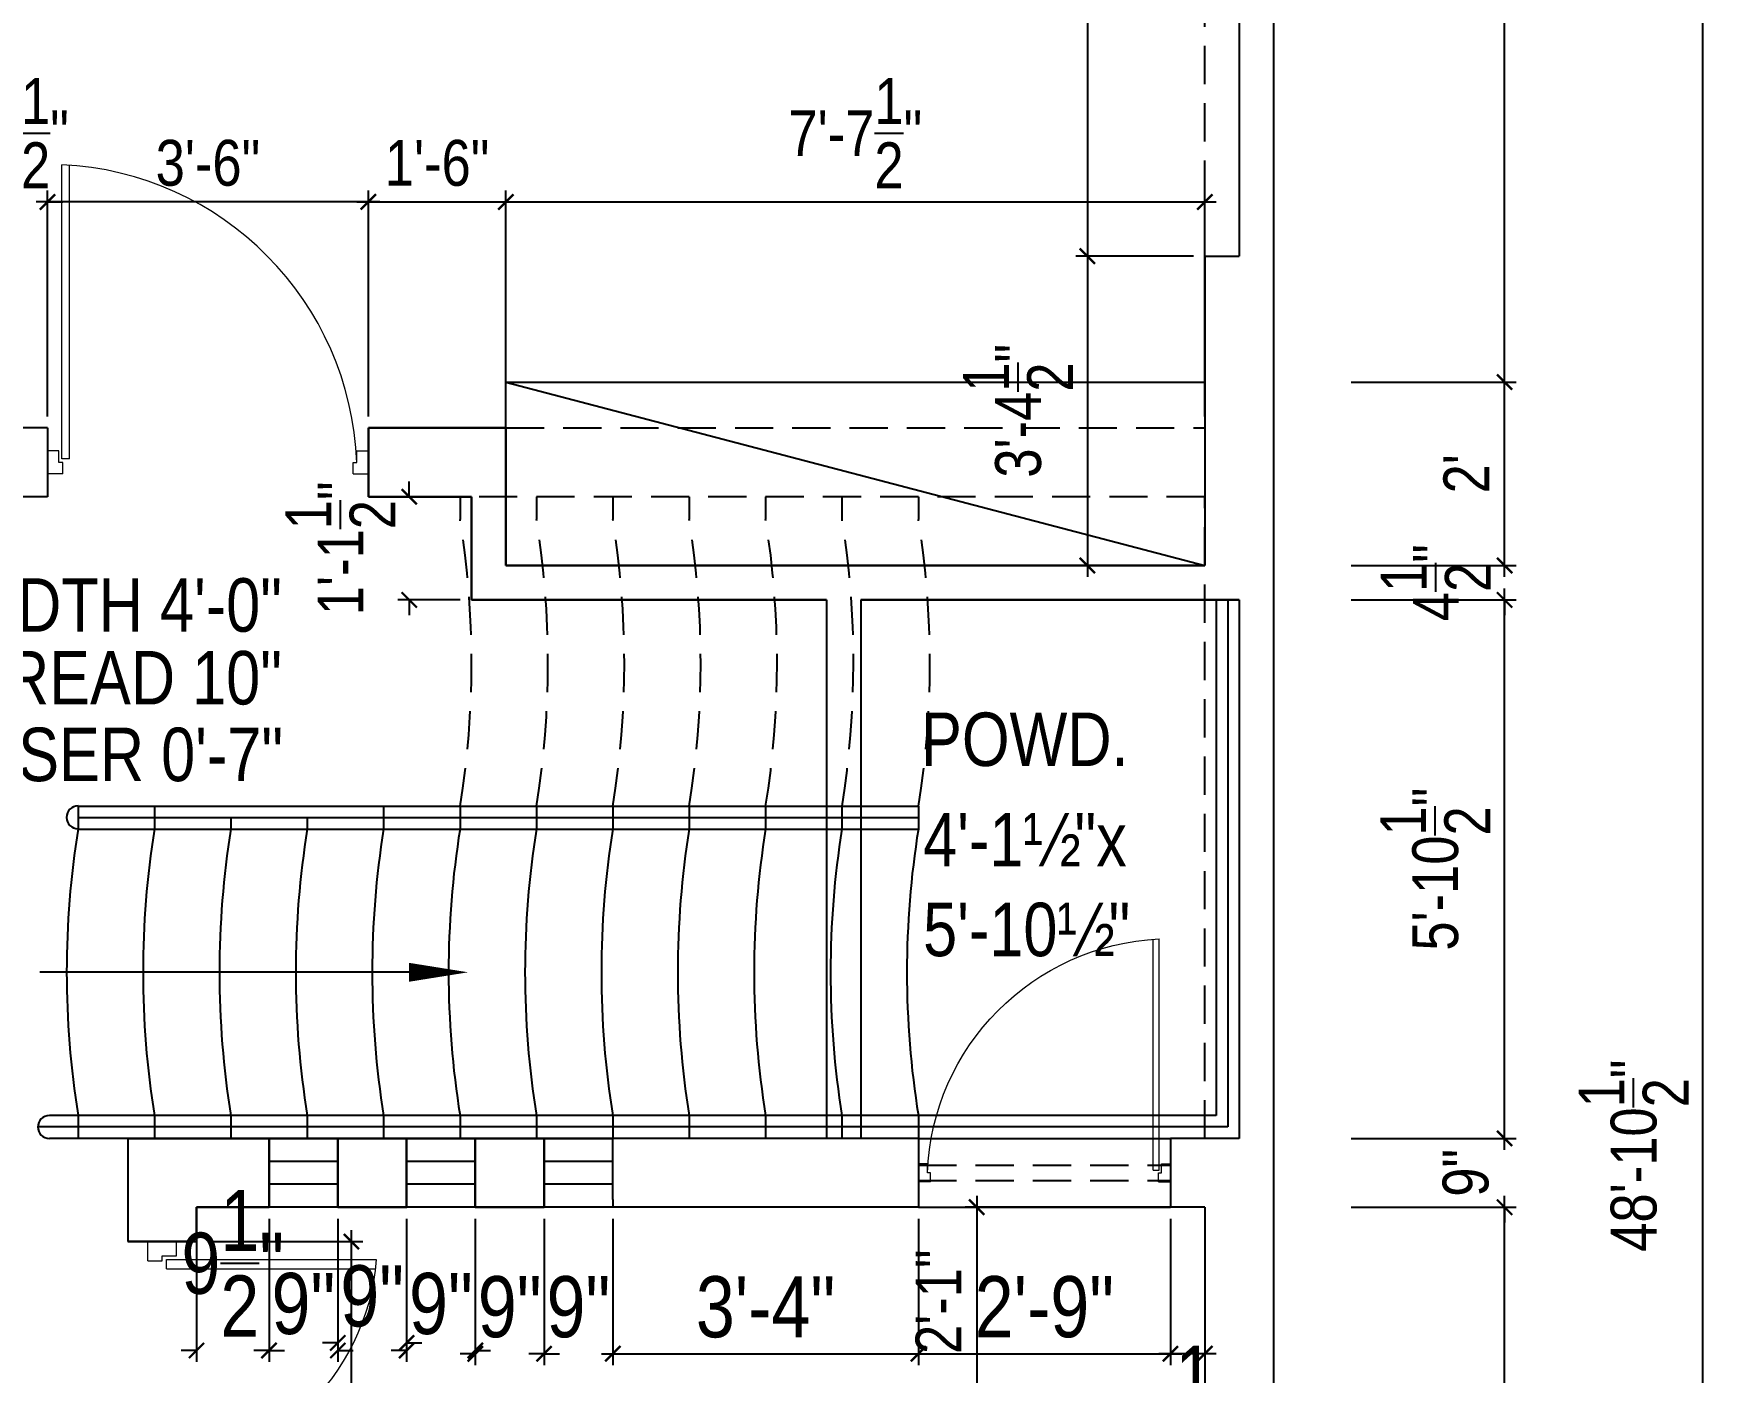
# Model space of a CAD drawing. Header units: inches. Extents: x -28532 to -7629, y -71430 to -21561.
# Drawn here: x -8443.4 to -8223.3, y -45164.9 to -44989.6 of the extents above; entities that cross this region are included whole.
import ezdxf

# ---------------------------------------------------------------- set-up
doc = ezdxf.new("R2010")
doc.units = ezdxf.units.IN
doc.header["$LTSCALE"] = 10
doc.header["$MEASUREMENT"] = 0
doc.header["$PDMODE"] = 34
doc.linetypes.add('DASHED', pattern=[0.75, 0.5, -0.25])
doc.layers.get('0').update_dxf_attribs({"linetype": 'CONTINUOUS'})
doc.layers.get('DEFPOINTS').update_dxf_attribs({"linetype": 'CONTINUOUS'})
for name, color, linetype in [('DIM', 1, 'CONTINUOUS'), ('GF-TEXT', 3, 'DASHED'), ('TEXT', 6, 'CONTINUOUS'), ('WALL', 255, 'CONTINUOUS'), ('WIN', 1, 'CONTINUOUS')]:
    doc.layers.add(name, color=color, linetype=linetype)
for name, color, linetype, lineweight in [('DOOR', 3, 'CONTINUOUS', 13), ('STAIR', 94, 'CONTINUOUS', 13), ('wall2', 7, 'CONTINUOUS', 30)]:
    doc.layers.add(name, color=color, linetype=linetype, lineweight=lineweight)
doc.styles.add('dim1', font='swissci.ttf')
doc.dimstyles.new('dim2', dxfattribs={"dimscale": 0, "dimtxt": 8, "dimasz": 2, "dimexe": 1.5, "dimexo": 1.5, "dimgap": 2, "dimtad": 1, "dimdec": 1, "dimzin": 0, "dimdsep": 46, "dimlunit": 4, "dimtxsty": 'dim1', "dimblk": 'ARCHTICK', "dimcen": 0.09, "dimdle": 1.5, "dimclrd": 5, "dimclre": 5, "dimclrt": 1, "dimadec": 0, "dimazin": 0, "dimtfac": 1, "dimtdec": 1, "dimtix": 1, "dimtofl": 0, "dimtmove": 2, "dimatfit": 3, "dimfxl": 1, "dimtolj": 1, "dimtzin": 0, "dimlwd": -1, "dimlwe": -1, "dimarcsym": 0})

# ---------------------------------------------------------------- blocks, each defined once
blk = doc.blocks.new('D1L')
for p, q in [((1.86, 0.46), (1.86, 38.96)), ((2.86, 0.46), (2.86, 38.9)), ((0, -1.5), (0, 1.5)), ((1.5, 1.5), (0, 1.5)), ((1.5, 0), (1.5, 1.5)), ((2, 0), (1.5, 0)), ((2.86, 0.46), (1.86, 0.46)), ((2, -1.5), (2, 0)), ((40, -1.5), (40, 0)), ((40, 0), (40.5, 0)), ((40.5, 1.5), (42, 1.5)), ((40.5, 0), (40.5, 1.5)), ((42, -1.5), (42, 1.5)), ((2, -1.5), (0, -1.5)), ((40, -1.5), (42, -1.5))]:
    blk.add_line(p, q)
blk.add_arc((0, -1.5), 40.5, 2.1226, 87.3678)
blk = doc.blocks.new('DD4')
for p, q in [((-46.14, 0.46), (-46.14, 22.43)), ((-45.14, 0.46), (-45.14, 22.33)), ((-2.86, 0.46), (-2.86, 22.33)), ((-1.86, 0.46), (-1.86, 22.43)), ((-48, -1.5), (-48, 1.5)), ((-46.5, 1.5), (-48, 1.5)), ((-46.5, 0), (-46.5, 1.5)), ((-46, 0), (-46.5, 0)), ((-45.14, 0.46), (-46.14, 0.46)), ((-46, -1.5), (-46, 0)), ((-2.86, 0.46), (-1.86, 0.46)), ((-2, -1.5), (-2, 0)), ((-2, 0), (-1.5, 0)), ((-1.5, 1.5), (0, 1.5)), ((-1.5, 0), (-1.5, 1.5)), ((0, -1.5), (0, 1.5)), ((-46, -1.5), (-48, -1.5)), ((-2, -1.5), (0, -1.5))]:
    blk.add_line(p, q)
for centre, start, end in [((-48, -1.5), 0, 85.5553), ((0, -1.5), 94.4447, 180)]:
    blk.add_arc(centre, 24, start, end)
blk = doc.blocks.new('_ArchTick')
at = {"layer": 'DIM', "color": 0, "const_width": 0.15}
blk.add_lwpolyline([(-0.5, -0.5), (0.5, 0.5)], dxfattribs=at)
blk = doc.blocks.new('*D137')
at = {"layer": 'DEFPOINTS', "color": 0, "transparency": 16777216}
for p in [(-8272.38, -45143.25), (-8250.79, -45143.25), (-8272.38, -45276.75)]:
    blk.add_point(p, dxfattribs=at)
at = {"layer": 'DIM', "color": 5, "transparency": 16777216}
for p, q in [((-8250.79, -45278.25), (-8250.79, -45141.75)), ((-8270.88, -45143.25), (-8249.29, -45143.25)), ((-8270.88, -45276.75), (-8249.29, -45276.75))]:
    blk.add_line(p, q, dxfattribs=at)
at = {"layer": 'DIM', "color": 5, "transparency": 16777216, "xscale": 2, "yscale": 2, "zscale": 2}
for p, rotation in [((-8250.79, -45143.25), 90), ((-8250.79, -45276.75), 270)]:
    blk.add_blockref('_ArchTick', p, dxfattribs=dict(at, rotation=rotation))
at = {"layer": 'DIM', "color": 1, "transparency": 16777216, "insert": (-8259.79, -45210), "char_height": 6, "attachment_point": 5, "rotation": 90, "style": 'dim1'}
blk.add_mtext('\\A1;11\'-1{\\H1.000000x;\\S1/2;}"', dxfattribs=at)
blk = doc.blocks.new('*D138')
at = {"layer": 'DEFPOINTS', "color": 0, "transparency": 16777216}
for p in [(-8272.38, -45134.25), (-8250.79, -45134.25), (-8272.38, -45143.25)]:
    blk.add_point(p, dxfattribs=at)
at = {"layer": 'DIM', "color": 5, "transparency": 16777216}
for p, q in [((-8270.88, -45134.25), (-8249.29, -45134.25)), ((-8250.79, -45134.25), (-8250.79, -45132.25)), ((-8270.88, -45143.25), (-8249.29, -45143.25)), ((-8250.79, -45143.25), (-8250.79, -45145.25))]:
    blk.add_line(p, q, dxfattribs=at)
at = {"layer": 'DIM', "color": 5, "transparency": 16777216, "xscale": 2, "yscale": 2, "zscale": 2}
for p, rotation in [((-8250.79, -45134.25), 270), ((-8250.79, -45143.25), 90)]:
    blk.add_blockref('_ArchTick', p, dxfattribs=dict(at, rotation=rotation))
at = {"layer": 'DIM', "color": 1, "transparency": 16777216, "insert": (-8255.86, -45138.75), "char_height": 6, "attachment_point": 5, "rotation": 90, "style": 'dim1'}
blk.add_mtext('\\A1;9"', dxfattribs=at)
blk = doc.blocks.new('*D139')
at = {"layer": 'DEFPOINTS', "color": 0, "transparency": 16777216}
for p in [(-8272.38, -45063.75), (-8250.79, -45063.75), (-8272.38, -45134.25)]:
    blk.add_point(p, dxfattribs=at)
at = {"layer": 'DIM', "color": 5, "transparency": 16777216}
for p, q in [((-8270.88, -45063.75), (-8249.29, -45063.75)), ((-8250.79, -45135.75), (-8250.79, -45062.25)), ((-8270.88, -45134.25), (-8249.29, -45134.25))]:
    blk.add_line(p, q, dxfattribs=at)
at = {"layer": 'DIM', "color": 5, "transparency": 16777216, "xscale": 2, "yscale": 2, "zscale": 2}
for p, rotation in [((-8250.79, -45063.75), 90), ((-8250.79, -45134.25), 270)]:
    blk.add_blockref('_ArchTick', p, dxfattribs=dict(at, rotation=rotation))
at = {"layer": 'DIM', "color": 1, "transparency": 16777216, "insert": (-8259.87, -45099), "char_height": 6, "attachment_point": 5, "rotation": 90, "style": 'dim1'}
blk.add_mtext('\\A1;5\'-10{\\H1.000000x;\\S1/2;}"', dxfattribs=at)
blk = doc.blocks.new('*D140')
at = {"layer": 'DEFPOINTS', "color": 0, "transparency": 16777216}
for p in [(-8272.38, -45059.25), (-8250.79, -45059.25), (-8272.38, -45063.75)]:
    blk.add_point(p, dxfattribs=at)
at = {"layer": 'DIM', "color": 5, "transparency": 16777216}
for p, q in [((-8250.79, -45059.25), (-8250.79, -45057.25)), ((-8270.88, -45059.25), (-8249.29, -45059.25)), ((-8270.88, -45063.75), (-8249.29, -45063.75)), ((-8250.79, -45063.75), (-8250.79, -45065.75))]:
    blk.add_line(p, q, dxfattribs=at)
at = {"layer": 'DIM', "color": 5, "transparency": 16777216, "xscale": 2, "yscale": 2, "zscale": 2}
for p, rotation in [((-8250.79, -45059.25), 270), ((-8250.79, -45063.75), 90)]:
    blk.add_blockref('_ArchTick', p, dxfattribs=dict(at, rotation=rotation))
at = {"layer": 'DIM', "color": 1, "transparency": 16777216, "insert": (-8259.79, -45061.5), "char_height": 6, "attachment_point": 5, "rotation": 90, "style": 'dim1'}
blk.add_mtext('\\A1;4{\\H1.000000x;\\S1/2;}"', dxfattribs=at)
blk = doc.blocks.new('*D141')
at = {"layer": 'DEFPOINTS', "color": 0, "transparency": 16777216}
for p in [(-8272.38, -45035.25), (-8250.79, -45035.25), (-8272.38, -45059.25)]:
    blk.add_point(p, dxfattribs=at)
at = {"layer": 'DIM', "color": 5, "transparency": 16777216}
for p, q in [((-8270.88, -45035.25), (-8249.29, -45035.25)), ((-8250.79, -45060.75), (-8250.79, -45033.75)), ((-8270.88, -45059.25), (-8249.29, -45059.25))]:
    blk.add_line(p, q, dxfattribs=at)
at = {"layer": 'DIM', "color": 5, "transparency": 16777216, "xscale": 2, "yscale": 2, "zscale": 2}
for p, rotation in [((-8250.79, -45035.25), 90), ((-8250.79, -45059.25), 270)]:
    blk.add_blockref('_ArchTick', p, dxfattribs=dict(at, rotation=rotation))
at = {"layer": 'DIM', "color": 1, "transparency": 16777216, "insert": (-8255.79, -45047.25), "char_height": 6, "attachment_point": 5, "rotation": 90, "style": 'dim1'}
blk.add_mtext("\\A1;2'", dxfattribs=at)
blk = doc.blocks.new('*D142')
at = {"layer": 'DEFPOINTS', "color": 0, "transparency": 16777216}
for p in [(-8272.38, -44852.25), (-8250.79, -44852.25), (-8272.38, -45035.25)]:
    blk.add_point(p, dxfattribs=at)
at = {"layer": 'DIM', "color": 5, "transparency": 16777216}
for p, q in [((-8270.88, -44852.25), (-8249.29, -44852.25)), ((-8250.79, -45036.75), (-8250.79, -44850.75)), ((-8270.88, -45035.25), (-8249.29, -45035.25))]:
    blk.add_line(p, q, dxfattribs=at)
at = {"layer": 'DIM', "color": 5, "transparency": 16777216, "xscale": 2, "yscale": 2, "zscale": 2}
for p, rotation in [((-8250.79, -44852.25), 90), ((-8250.79, -45035.25), 270)]:
    blk.add_blockref('_ArchTick', p, dxfattribs=dict(at, rotation=rotation))
at = {"layer": 'DIM', "color": 1, "transparency": 16777216, "insert": (-8255.87, -44943.75), "char_height": 6, "attachment_point": 5, "rotation": 90, "style": 'dim1'}
blk.add_mtext('\\A1;15\'-3"', dxfattribs=at)
blk = doc.blocks.new('*D144')
at = {"layer": 'DEFPOINTS', "color": 0, "transparency": 16777216}
for p in [(-8272.38, -44843.25), (-8224.82, -44843.25), (-8272.38, -45429.75)]:
    blk.add_point(p, dxfattribs=at)
at = {"layer": 'DIM', "color": 5, "transparency": 16777216}
for p, q in [((-8270.88, -44843.25), (-8223.32, -44843.25)), ((-8224.82, -45431.25), (-8224.82, -44841.75)), ((-8270.88, -45429.75), (-8223.32, -45429.75))]:
    blk.add_line(p, q, dxfattribs=at)
at = {"layer": 'DIM', "color": 5, "transparency": 16777216, "xscale": 2, "yscale": 2, "zscale": 2}
for p, rotation in [((-8224.82, -44843.25), 90), ((-8224.82, -45429.75), 270)]:
    blk.add_blockref('_ArchTick', p, dxfattribs=dict(at, rotation=rotation))
at = {"layer": 'DIM', "color": 1, "transparency": 16777216, "insert": (-8233.9, -45136.5), "char_height": 6, "attachment_point": 5, "rotation": 90, "style": 'dim1'}
blk.add_mtext('\\A1;48\'-10{\\H1.000000x;\\S1/2;}"', dxfattribs=at)
blk = doc.blocks.new('*D445')
at = {"layer": 'DEFPOINTS', "color": 0, "transparency": 16777216}
for p in [(-8290.03, -44874.75), (-8305.41, -45018.75), (-8290.03, -45018.75)]:
    blk.add_point(p, dxfattribs=at)
at = {"layer": 'DIM', "color": 5, "transparency": 16777216}
for p, q in [((-8305.41, -44873.25), (-8305.41, -45020.25)), ((-8291.53, -44874.75), (-8306.91, -44874.75)), ((-8291.53, -45018.75), (-8306.91, -45018.75))]:
    blk.add_line(p, q, dxfattribs=at)
at = {"layer": 'DIM', "color": 5, "transparency": 16777216, "xscale": 2, "yscale": 2, "zscale": 2}
for p, rotation in [((-8305.41, -44874.75), 90), ((-8305.41, -45018.75), 270)]:
    blk.add_blockref('_ArchTick', p, dxfattribs=dict(at, rotation=rotation))
at = {"layer": 'DIM', "color": 1, "transparency": 16777216, "insert": (-8310.42, -44946.75), "char_height": 6, "attachment_point": 5, "rotation": 90, "style": 'dim1'}
blk.add_mtext("\\A1;12'", dxfattribs=at)
blk = doc.blocks.new('*D446')
at = {"layer": 'DEFPOINTS', "color": 0, "transparency": 16777216}
for p in [(-8290.03, -45018.75), (-8305.41, -45059.25), (-8290.03, -45059.25)]:
    blk.add_point(p, dxfattribs=at)
at = {"layer": 'DIM', "color": 5, "transparency": 16777216}
for p, q in [((-8305.41, -45017.25), (-8305.41, -45060.75)), ((-8291.53, -45018.75), (-8306.91, -45018.75)), ((-8291.53, -45059.25), (-8306.91, -45059.25))]:
    blk.add_line(p, q, dxfattribs=at)
at = {"layer": 'DIM', "color": 5, "transparency": 16777216, "xscale": 2, "yscale": 2, "zscale": 2}
for p, rotation in [((-8305.41, -45018.75), 90), ((-8305.41, -45059.25), 270)]:
    blk.add_blockref('_ArchTick', p, dxfattribs=dict(at, rotation=rotation))
at = {"layer": 'DIM', "color": 1, "transparency": 16777216, "insert": (-8314.48, -45039), "char_height": 6, "attachment_point": 5, "rotation": 90, "style": 'dim1'}
blk.add_mtext('\\A1;3\'-4{\\H1.000000x;\\S1/2;}"', dxfattribs=at)
blk = doc.blocks.new('*D447')
at = {"layer": 'DEFPOINTS', "color": 0, "transparency": 16777216}
for p in [(-8290.03, -45011.66), (-8381.53, -45041.25), (-8290.03, -45041.25)]:
    blk.add_point(p, dxfattribs=at)
at = {"layer": 'DIM', "color": 5, "transparency": 16777216}
for p, q in [((-8381.53, -45039.75), (-8381.53, -45010.16)), ((-8290.03, -45039.75), (-8290.03, -45010.16)), ((-8383.03, -45011.66), (-8288.53, -45011.66))]:
    blk.add_line(p, q, dxfattribs=at)
at = {"layer": 'DIM', "color": 5, "transparency": 16777216, "xscale": 2, "yscale": 2, "zscale": 2, "rotation": 180}
blk.add_blockref('_ArchTick', (-8381.53, -45011.66), dxfattribs=at)
at = {"layer": 'DIM', "color": 5, "transparency": 16777216, "xscale": 2, "yscale": 2, "zscale": 2}
blk.add_blockref('_ArchTick', (-8290.03, -45011.66), dxfattribs=at)
at = {"layer": 'DIM', "color": 1, "transparency": 16777216, "insert": (-8335.78, -45002.66), "char_height": 6, "attachment_point": 5, "style": 'dim1'}
blk.add_mtext('\\A1;7\'-7{\\H1.000000x;\\S1/2;}"', dxfattribs=at)
blk = doc.blocks.new('*D448')
at = {"layer": 'DEFPOINTS', "color": 0, "transparency": 16777216}
for p in [(-8381.53, -45011.66), (-8399.53, -45041.25), (-8381.53, -45041.25)]:
    blk.add_point(p, dxfattribs=at)
at = {"layer": 'DIM', "color": 5, "transparency": 16777216}
for p, q in [((-8399.53, -45039.75), (-8399.53, -45010.16)), ((-8381.53, -45039.75), (-8381.53, -45010.16)), ((-8401.03, -45011.66), (-8380.03, -45011.66))]:
    blk.add_line(p, q, dxfattribs=at)
at = {"layer": 'DIM', "color": 5, "transparency": 16777216, "xscale": 2, "yscale": 2, "zscale": 2, "rotation": 180}
blk.add_blockref('_ArchTick', (-8399.53, -45011.66), dxfattribs=at)
at = {"layer": 'DIM', "color": 5, "transparency": 16777216, "xscale": 2, "yscale": 2, "zscale": 2}
blk.add_blockref('_ArchTick', (-8381.53, -45011.66), dxfattribs=at)
at = {"layer": 'DIM', "color": 1, "transparency": 16777216, "insert": (-8390.53, -45006.59), "char_height": 6, "attachment_point": 5, "style": 'dim1'}
blk.add_mtext('\\A1;1\'-6"', dxfattribs=at)
blk = doc.blocks.new('*D449')
at = {"layer": 'DEFPOINTS', "color": 0, "transparency": 16777216}
for p in [(-8441.53, -45011.66), (-8441.53, -45041.25), (-8399.53, -45041.25)]:
    blk.add_point(p, dxfattribs=at)
at = {"layer": 'DIM', "color": 5, "transparency": 16777216}
for p, q in [((-8441.53, -45039.75), (-8441.53, -45010.16)), ((-8399.53, -45039.75), (-8399.53, -45010.16)), ((-8398.03, -45011.66), (-8443.03, -45011.66))]:
    blk.add_line(p, q, dxfattribs=at)
at = {"layer": 'DIM', "color": 5, "transparency": 16777216, "xscale": 2, "yscale": 2, "zscale": 2, "rotation": 180}
blk.add_blockref('_ArchTick', (-8441.53, -45011.66), dxfattribs=at)
at = {"layer": 'DIM', "color": 5, "transparency": 16777216, "xscale": 2, "yscale": 2, "zscale": 2}
blk.add_blockref('_ArchTick', (-8399.53, -45011.66), dxfattribs=at)
at = {"layer": 'DIM', "color": 1, "transparency": 16777216, "insert": (-8420.53, -45006.58), "char_height": 6, "attachment_point": 5, "style": 'dim1'}
blk.add_mtext('\\A1;3\'-6"', dxfattribs=at)
blk = doc.blocks.new('*D450')
at = {"layer": 'DEFPOINTS', "color": 0, "transparency": 16777216}
for p in [(-8446.03, -45011.66), (-8446.03, -45041.25), (-8441.53, -45041.25)]:
    blk.add_point(p, dxfattribs=at)
at = {"layer": 'DIM', "color": 5, "transparency": 16777216}
for p, q in [((-8446.03, -45039.75), (-8446.03, -45010.16)), ((-8441.53, -45039.75), (-8441.53, -45010.16)), ((-8446.03, -45011.66), (-8448.03, -45011.66)), ((-8441.53, -45011.66), (-8439.53, -45011.66))]:
    blk.add_line(p, q, dxfattribs=at)
at = {"layer": 'DIM', "color": 5, "transparency": 16777216, "xscale": 2, "yscale": 2, "zscale": 2}
blk.add_blockref('_ArchTick', (-8446.03, -45011.66), dxfattribs=at)
at = {"layer": 'DIM', "color": 5, "transparency": 16777216, "xscale": 2, "yscale": 2, "zscale": 2, "rotation": 180}
blk.add_blockref('_ArchTick', (-8441.53, -45011.66), dxfattribs=at)
at = {"layer": 'DIM', "color": 1, "transparency": 16777216, "insert": (-8443.78, -45002.66), "char_height": 6, "attachment_point": 5, "style": 'dim1'}
blk.add_mtext('\\A1;4{\\H1.000000x;\\S1/2;}"', dxfattribs=at)
blk = doc.blocks.new('*D477')
at = {"layer": 'DEFPOINTS', "color": 0, "transparency": 16777216}
for p in [(-8422.03, -45147.75), (-8401.75, -45147.75), (-8422.03, -45207.75)]:
    blk.add_point(p, dxfattribs=at)
at = {"layer": 'DIM', "color": 5, "transparency": 16777216}
for p, q in [((-8401.75, -45209.25), (-8401.75, -45146.25)), ((-8420.53, -45147.75), (-8400.25, -45147.75)), ((-8420.53, -45207.75), (-8400.25, -45207.75))]:
    blk.add_line(p, q, dxfattribs=at)
at = {"layer": 'DIM', "color": 5, "transparency": 16777216, "xscale": 2, "yscale": 2, "zscale": 2}
for p, rotation in [((-8401.75, -45147.75), 90), ((-8401.75, -45207.75), 270)]:
    blk.add_blockref('_ArchTick', p, dxfattribs=dict(at, rotation=rotation))
at = {"layer": 'DIM', "color": 1, "transparency": 16777216, "insert": (-8407.85, -45177.75), "char_height": 8, "attachment_point": 5, "rotation": 90, "style": 'dim1'}
blk.add_mtext("\\A1;5'", dxfattribs=at)
blk = doc.blocks.new('*D478')
at = {"layer": 'DEFPOINTS', "color": 0, "transparency": 16777216}
for p in [(-8294.53, -45143.25), (-8290.03, -45143.25), (-8294.53, -45162.43)]:
    blk.add_point(p, dxfattribs=at)
at = {"layer": 'DIM', "color": 5, "transparency": 16777216}
for p, q in [((-8294.53, -45144.75), (-8294.53, -45163.93)), ((-8290.03, -45144.75), (-8290.03, -45163.93)), ((-8288.53, -45162.43), (-8296.03, -45162.43))]:
    blk.add_line(p, q, dxfattribs=at)
at = {"layer": 'DIM', "color": 5, "transparency": 16777216, "xscale": 2, "yscale": 2, "zscale": 2, "rotation": 180}
blk.add_blockref('_ArchTick', (-8294.53, -45162.43), dxfattribs=at)
at = {"layer": 'DIM', "color": 5, "transparency": 16777216, "xscale": 2, "yscale": 2, "zscale": 2}
blk.add_blockref('_ArchTick', (-8290.03, -45162.43), dxfattribs=at)
at = {"layer": 'DIM', "color": 1, "transparency": 16777216, "insert": (-8292.28, -45170.98), "char_height": 8, "attachment_point": 5, "style": 'dim1'}
blk.add_mtext('\\A1;4{\\H1.000000x;\\S1/2;}"', dxfattribs=at)
blk = doc.blocks.new('*D479')
at = {"layer": 'DEFPOINTS', "color": 0, "transparency": 16777216}
for p in [(-8327.53, -45143.25), (-8294.53, -45143.25), (-8294.53, -45162.43)]:
    blk.add_point(p, dxfattribs=at)
at = {"layer": 'DIM', "color": 5, "transparency": 16777216}
for p, q in [((-8327.53, -45144.75), (-8327.53, -45163.93)), ((-8294.53, -45144.75), (-8294.53, -45163.93)), ((-8329.03, -45162.43), (-8293.03, -45162.43))]:
    blk.add_line(p, q, dxfattribs=at)
at = {"layer": 'DIM', "color": 5, "transparency": 16777216, "xscale": 2, "yscale": 2, "zscale": 2, "rotation": 180}
blk.add_blockref('_ArchTick', (-8327.53, -45162.43), dxfattribs=at)
at = {"layer": 'DIM', "color": 5, "transparency": 16777216, "xscale": 2, "yscale": 2, "zscale": 2}
blk.add_blockref('_ArchTick', (-8294.53, -45162.43), dxfattribs=at)
at = {"layer": 'DIM', "color": 1, "transparency": 16777216, "insert": (-8311.03, -45156.33), "char_height": 8, "attachment_point": 5, "style": 'dim1'}
blk.add_mtext('\\A1;2\'-9"', dxfattribs=at)
blk = doc.blocks.new('*D480')
at = {"layer": 'DEFPOINTS', "color": 0, "transparency": 16777216}
for p in [(-8367.53, -45143.25), (-8327.53, -45143.25), (-8327.53, -45162.43)]:
    blk.add_point(p, dxfattribs=at)
at = {"layer": 'DIM', "color": 5, "transparency": 16777216}
for p, q in [((-8367.53, -45144.75), (-8367.53, -45163.93)), ((-8327.53, -45144.75), (-8327.53, -45163.93)), ((-8369.03, -45162.43), (-8326.03, -45162.43))]:
    blk.add_line(p, q, dxfattribs=at)
at = {"layer": 'DIM', "color": 5, "transparency": 16777216, "xscale": 2, "yscale": 2, "zscale": 2, "rotation": 180}
blk.add_blockref('_ArchTick', (-8367.53, -45162.43), dxfattribs=at)
at = {"layer": 'DIM', "color": 5, "transparency": 16777216, "xscale": 2, "yscale": 2, "zscale": 2}
blk.add_blockref('_ArchTick', (-8327.53, -45162.43), dxfattribs=at)
at = {"layer": 'DIM', "color": 1, "transparency": 16777216, "insert": (-8347.53, -45156.34), "char_height": 8, "attachment_point": 5, "style": 'dim1'}
blk.add_mtext('\\A1;3\'-4"', dxfattribs=at)
blk = doc.blocks.new('*D481')
at = {"layer": 'DEFPOINTS', "color": 0, "transparency": 16777216}
for p in [(-8376.53, -45143.25), (-8367.53, -45143.25), (-8376.53, -45162.43)]:
    blk.add_point(p, dxfattribs=at)
at = {"layer": 'DIM', "color": 5, "transparency": 16777216}
for p, q in [((-8376.53, -45144.75), (-8376.53, -45163.93)), ((-8367.53, -45144.75), (-8367.53, -45163.93)), ((-8376.53, -45162.43), (-8378.53, -45162.43)), ((-8367.53, -45162.43), (-8365.53, -45162.43))]:
    blk.add_line(p, q, dxfattribs=at)
at = {"layer": 'DIM', "color": 5, "transparency": 16777216, "xscale": 2, "yscale": 2, "zscale": 2}
blk.add_blockref('_ArchTick', (-8376.53, -45162.43), dxfattribs=at)
at = {"layer": 'DIM', "color": 5, "transparency": 16777216, "xscale": 2, "yscale": 2, "zscale": 2, "rotation": 180}
blk.add_blockref('_ArchTick', (-8367.53, -45162.43), dxfattribs=at)
at = {"layer": 'DIM', "color": 1, "transparency": 16777216, "insert": (-8372.03, -45156.33), "char_height": 8, "attachment_point": 5, "style": 'dim1'}
blk.add_mtext('\\A1;9"', dxfattribs=at)
blk = doc.blocks.new('*D482')
at = {"layer": 'DEFPOINTS', "color": 0, "transparency": 16777216}
for p in [(-8385.53, -45143.25), (-8376.53, -45143.25), (-8376.53, -45162.43)]:
    blk.add_point(p, dxfattribs=at)
at = {"layer": 'DIM', "color": 5, "transparency": 16777216}
for p, q in [((-8385.53, -45144.75), (-8385.53, -45163.93)), ((-8376.53, -45144.75), (-8376.53, -45163.93)), ((-8385.53, -45162.43), (-8387.53, -45162.43)), ((-8376.53, -45162.43), (-8374.53, -45162.43))]:
    blk.add_line(p, q, dxfattribs=at)
at = {"layer": 'DIM', "color": 5, "transparency": 16777216, "xscale": 2, "yscale": 2, "zscale": 2}
blk.add_blockref('_ArchTick', (-8385.53, -45162.43), dxfattribs=at)
at = {"layer": 'DIM', "color": 5, "transparency": 16777216, "xscale": 2, "yscale": 2, "zscale": 2, "rotation": 180}
blk.add_blockref('_ArchTick', (-8376.53, -45162.43), dxfattribs=at)
at = {"layer": 'DIM', "color": 1, "transparency": 16777216, "insert": (-8381.03, -45156.33), "char_height": 8, "attachment_point": 5, "style": 'dim1'}
blk.add_mtext('\\A1;9"', dxfattribs=at)
blk = doc.blocks.new('*D483')
at = {"layer": 'DEFPOINTS', "color": 0, "transparency": 16777216}
for p in [(-8394.53, -45143.25), (-8385.53, -45143.25), (-8385.53, -45162.01)]:
    blk.add_point(p, dxfattribs=at)
at = {"layer": 'DIM', "color": 5, "transparency": 16777216}
for p, q in [((-8394.53, -45144.75), (-8394.53, -45163.51)), ((-8385.53, -45144.75), (-8385.53, -45163.51)), ((-8394.53, -45162.01), (-8396.53, -45162.01)), ((-8385.53, -45162.01), (-8383.53, -45162.01))]:
    blk.add_line(p, q, dxfattribs=at)
at = {"layer": 'DIM', "color": 5, "transparency": 16777216, "xscale": 2, "yscale": 2, "zscale": 2}
blk.add_blockref('_ArchTick', (-8394.53, -45162.01), dxfattribs=at)
at = {"layer": 'DIM', "color": 5, "transparency": 16777216, "xscale": 2, "yscale": 2, "zscale": 2, "rotation": 180}
blk.add_blockref('_ArchTick', (-8385.53, -45162.01), dxfattribs=at)
at = {"layer": 'DIM', "color": 1, "transparency": 16777216, "insert": (-8390.03, -45155.91), "char_height": 8, "attachment_point": 5, "style": 'dim1'}
blk.add_mtext('\\A1;9"', dxfattribs=at)
blk = doc.blocks.new('*D484')
at = {"layer": 'DEFPOINTS', "color": 0, "transparency": 16777216}
for p in [(-8403.53, -45143.25), (-8394.53, -45143.25), (-8394.53, -45161.01)]:
    blk.add_point(p, dxfattribs=at)
at = {"layer": 'DIM', "color": 5, "transparency": 16777216}
for p, q in [((-8403.53, -45144.75), (-8403.53, -45162.51)), ((-8394.53, -45144.75), (-8394.53, -45162.51)), ((-8403.53, -45161.01), (-8405.53, -45161.01)), ((-8394.53, -45161.01), (-8392.53, -45161.01))]:
    blk.add_line(p, q, dxfattribs=at)
at = {"layer": 'DIM', "color": 5, "transparency": 16777216, "xscale": 2, "yscale": 2, "zscale": 2}
blk.add_blockref('_ArchTick', (-8403.53, -45161.01), dxfattribs=at)
at = {"layer": 'DIM', "color": 5, "transparency": 16777216, "xscale": 2, "yscale": 2, "zscale": 2, "rotation": 180}
blk.add_blockref('_ArchTick', (-8394.53, -45161.01), dxfattribs=at)
at = {"layer": 'DIM', "color": 1, "transparency": 16777216, "insert": (-8399.03, -45154.91), "char_height": 8, "attachment_point": 5, "style": 'dim1'}
blk.add_mtext('\\A1;9"', dxfattribs=at)
blk = doc.blocks.new('*D485')
at = {"layer": 'DEFPOINTS', "color": 0, "transparency": 16777216}
for p in [(-8412.53, -45143.25), (-8403.53, -45143.25), (-8403.53, -45162.01)]:
    blk.add_point(p, dxfattribs=at)
at = {"layer": 'DIM', "color": 5, "transparency": 16777216}
for p, q in [((-8412.53, -45144.75), (-8412.53, -45163.51)), ((-8403.53, -45144.75), (-8403.53, -45163.51)), ((-8412.53, -45162.01), (-8414.53, -45162.01)), ((-8403.53, -45162.01), (-8401.53, -45162.01))]:
    blk.add_line(p, q, dxfattribs=at)
at = {"layer": 'DIM', "color": 5, "transparency": 16777216, "xscale": 2, "yscale": 2, "zscale": 2}
blk.add_blockref('_ArchTick', (-8412.53, -45162.01), dxfattribs=at)
at = {"layer": 'DIM', "color": 5, "transparency": 16777216, "xscale": 2, "yscale": 2, "zscale": 2, "rotation": 180}
blk.add_blockref('_ArchTick', (-8403.53, -45162.01), dxfattribs=at)
at = {"layer": 'DIM', "color": 1, "transparency": 16777216, "insert": (-8408.03, -45155.91), "char_height": 8, "attachment_point": 5, "style": 'dim1'}
blk.add_mtext('\\A1;9"', dxfattribs=at)
blk = doc.blocks.new('*D486')
at = {"layer": 'DEFPOINTS', "color": 0, "transparency": 16777216}
for p in [(-8422.03, -45143.25), (-8412.53, -45143.25), (-8422.03, -45162.01)]:
    blk.add_point(p, dxfattribs=at)
at = {"layer": 'DIM', "color": 5, "transparency": 16777216}
for p, q in [((-8422.03, -45144.75), (-8422.03, -45163.51)), ((-8412.53, -45144.75), (-8412.53, -45163.51)), ((-8422.03, -45162.01), (-8424.03, -45162.01)), ((-8412.53, -45162.01), (-8410.53, -45162.01))]:
    blk.add_line(p, q, dxfattribs=at)
at = {"layer": 'DIM', "color": 5, "transparency": 16777216, "xscale": 2, "yscale": 2, "zscale": 2}
blk.add_blockref('_ArchTick', (-8422.03, -45162.01), dxfattribs=at)
at = {"layer": 'DIM', "color": 5, "transparency": 16777216, "xscale": 2, "yscale": 2, "zscale": 2, "rotation": 180}
blk.add_blockref('_ArchTick', (-8412.53, -45162.01), dxfattribs=at)
at = {"layer": 'DIM', "color": 1, "transparency": 16777216, "insert": (-8417.28, -45150.58), "char_height": 8, "attachment_point": 5, "style": 'dim1'}
blk.add_mtext('\\A1;9{\\H1.000000x;\\S1/2;}"', dxfattribs=at)
blk = doc.blocks.new('*D489')
at = {"layer": 'DEFPOINTS', "color": 0, "transparency": 16777216}
for p in [(-8290.03, -45143.25), (-8319.89, -45168), (-8290.03, -45168)]:
    blk.add_point(p, dxfattribs=at)
at = {"layer": 'DIM', "color": 5, "transparency": 16777216}
for p, q in [((-8319.89, -45141.75), (-8319.89, -45169.5)), ((-8291.53, -45143.25), (-8321.39, -45143.25)), ((-8291.53, -45168), (-8321.39, -45168))]:
    blk.add_line(p, q, dxfattribs=at)
at = {"layer": 'DIM', "color": 5, "transparency": 16777216, "xscale": 2, "yscale": 2, "zscale": 2}
for p, rotation in [((-8319.89, -45143.25), 90), ((-8319.89, -45168), 270)]:
    blk.add_blockref('_ArchTick', p, dxfattribs=dict(at, rotation=rotation))
at = {"layer": 'DIM', "color": 1, "transparency": 16777216, "insert": (-8324.89, -45155.62), "char_height": 6, "attachment_point": 5, "rotation": 90, "style": 'dim1'}
blk.add_mtext('\\A1;2\'-1"', dxfattribs=at)
blk = doc.blocks.new('*D504')
at = {"layer": 'DEFPOINTS', "color": 0, "transparency": 16777216}
for p in [(-8386.03, -45050.25), (-8394.18, -45063.75), (-8386.03, -45063.75)]:
    blk.add_point(p, dxfattribs=at)
at = {"layer": 'DIM', "color": 5, "transparency": 16777216}
for p, q in [((-8394.18, -45050.25), (-8394.18, -45048.25)), ((-8387.53, -45050.25), (-8395.68, -45050.25)), ((-8387.53, -45063.75), (-8395.68, -45063.75)), ((-8394.18, -45063.75), (-8394.18, -45065.75))]:
    blk.add_line(p, q, dxfattribs=at)
at = {"layer": 'DIM', "color": 5, "transparency": 16777216, "xscale": 2, "yscale": 2, "zscale": 2}
for p, rotation in [((-8394.18, -45050.25), 270), ((-8394.18, -45063.75), 90)]:
    blk.add_blockref('_ArchTick', p, dxfattribs=dict(at, rotation=rotation))
at = {"layer": 'DIM', "color": 1, "transparency": 16777216, "insert": (-8403.18, -45057), "char_height": 6, "attachment_point": 5, "rotation": 90, "style": 'dim1'}
blk.add_mtext('\\A1;1\'-1{\\H1.000000x;\\S1/2;}"', dxfattribs=at)

msp = doc.modelspace()

# ---------------------------------------------------------------- linework, layer by layer
at = {"layer": 'GF-TEXT'}
for p, q in [((-8290.03, -45018.75), (-8290.03, -44874.75)), ((-8381.53, -45041.25), (-8290.03, -45041.25)), ((-8290.03, -45050.25), (-8399.53, -45050.25)), ((-8387.53, -45050.25), (-8387.53, -45053.25)), ((-8377.53, -45050.25), (-8377.53, -45053.25)), ((-8367.53, -45050.25), (-8367.53, -45053.25)), ((-8357.53, -45050.25), (-8357.53, -45053.25)), ((-8347.53, -45050.25), (-8347.53, -45053.25)), ((-8337.53, -45050.25), (-8337.53, -45053.25)), ((-8327.53, -45050.25), (-8327.53, -45053.25)), ((-8290.03, -45134.25), (-8290.03, -45050.25)), ((-8327.53, -45137.75), (-8294.53, -45137.75)), ((-8327.53, -45139.75), (-8294.53, -45139.75))]:
    msp.add_line(p, q, dxfattribs=at)
for centre in [(-8503.96, -45072), (-8493.96, -45072), (-8483.96, -45072), (-8473.96, -45072), (-8463.96, -45072), (-8453.96, -45072), (-8443.96, -45072)]:
    msp.add_arc(centre, 117.94, 350.8522, 9.1478, dxfattribs=at)
at = {"layer": 'STAIR', "linetype": 'ByBlock'}
msp.add_lwpolyline([(-8394.21, -45112.5, 2.48, 0, 0), (-8386.47, -45112.5, 0, 0, 0)], format="xyseb", dxfattribs=at)
at = {"layer": 'WALL'}
for p, q in [((-8281.03, -44843.25), (-8281.03, -45429.75)), ((-8285.53, -44874.75), (-8285.53, -45018.75)), ((-8290.03, -45018.75), (-8290.03, -45050.25)), ((-8290.03, -45018.75), (-8285.53, -45018.75)), ((-8290.03, -45035.25), (-8290.03, -45059.25)), ((-8441.53, -45041.25), (-8446.03, -45041.25)), ((-8441.53, -45041.25), (-8441.53, -45041.25)), ((-8441.53, -45041.25), (-8441.53, -45050.25)), ((-8441.53, -45050.25), (-8467.03, -45050.25)), ((-8441.53, -45050.25), (-8443.03, -45050.25)), ((-8443.03, -45050.25), (-8443.03, -45050.25)), ((-8443.03, -45050.25), (-8443.03, -45050.25)), ((-8339.54, -45063.75), (-8339.54, -45134.25)), ((-8335.04, -45063.75), (-8335.04, -45134.25)), ((-8285.53, -45063.75), (-8285.53, -45134.25)), ((-8431.03, -45134.25), (-8431.03, -45147.75)), ((-8385.53, -45143.25), (-8385.53, -45134.25)), ((-8376.53, -45143.25), (-8376.53, -45134.25)), ((-8327.53, -45134.25), (-8367.53, -45134.25)), ((-8367.53, -45135.25), (-8367.53, -45134.25)), ((-8327.53, -45134.25), (-8327.53, -45143.25)), ((-8294.53, -45134.25), (-8294.53, -45143.25)), ((-8285.53, -45134.25), (-8294.53, -45134.25)), ((-8367.53, -45142.25), (-8367.53, -45135.25)), ((-8367.53, -45142.25), (-8367.53, -45143.25)), ((-8327.53, -45143.25), (-8367.53, -45143.25)), ((-8290.03, -45143.25), (-8294.53, -45143.25)), ((-8290.03, -45143.25), (-8290.03, -45168))]:
    msp.add_line(p, q, dxfattribs=at)
at = {"layer": 'wall2', "linetype": 'ByBlock'}
for p, q in [((-8399.53, -45041.25), (-8383.03, -45041.25)), ((-8399.53, -45041.25), (-8381.53, -45041.25)), ((-8399.53, -45050.25), (-8399.53, -45041.25)), ((-8381.53, -45041.25), (-8381.53, -45059.25)), ((-8399.53, -45050.25), (-8386.03, -45050.25)), ((-8386.03, -45050.25), (-8386.03, -45063.75)), ((-8381.53, -45059.25), (-8290.03, -45059.25)), ((-8386.03, -45063.75), (-8339.54, -45063.75)), ((-8335.04, -45063.75), (-8285.53, -45063.75)), ((-8412.53, -45134.25), (-8431.03, -45134.25)), ((-8427.53, -45134.25), (-8430.49, -45134.25)), ((-8412.53, -45143.25), (-8412.53, -45134.25)), ((-8422.03, -45143.25), (-8412.53, -45143.25)), ((-8422.03, -45147.75), (-8422.03, -45143.25)), ((-8431.03, -45147.75), (-8422.03, -45147.75))]:
    msp.add_line(p, q, dxfattribs=at)
for points in [[(-8403.53, -45143.25), (-8394.53, -45143.25), (-8394.53, -45134.25), (-8403.53, -45134.25)], [(-8385.53, -45143.25), (-8376.53, -45143.25), (-8376.53, -45134.25), (-8385.53, -45134.25)]]:
    msp.add_lwpolyline(points, close=True, dxfattribs=at)
at = {"layer": 'WIN'}
for p, q in [((-8381.53, -45035.25), (-8290.03, -45035.25)), ((-8381.53, -45041.25), (-8381.53, -45035.25)), ((-8381.53, -45035.25), (-8290.03, -45059.25)), ((-8288.53, -45063.75), (-8288.53, -45131.25)), ((-8287.03, -45063.75), (-8287.03, -45132.75)), ((-8437.53, -45090.72), (-8437.53, -45093.72)), ((-8437.53, -45090.75), (-8327.53, -45090.75)), ((-8437.53, -45092.25), (-8327.53, -45092.25)), ((-8427.53, -45090.75), (-8427.53, -45093.75)), ((-8417.53, -45092.25), (-8417.53, -45093.75)), ((-8407.53, -45092.25), (-8407.53, -45093.75)), ((-8397.53, -45090.75), (-8397.53, -45093.75)), ((-8397.53, -45092.25), (-8397.53, -45093.75)), ((-8387.53, -45090.75), (-8387.53, -45093.75)), ((-8387.53, -45090.75), (-8387.53, -45093.75)), ((-8387.53, -45092.25), (-8387.53, -45093.75)), ((-8377.53, -45090.75), (-8377.53, -45093.75)), ((-8367.53, -45090.75), (-8367.53, -45093.75)), ((-8357.53, -45090.75), (-8357.53, -45093.75)), ((-8347.53, -45090.75), (-8347.53, -45093.75)), ((-8337.53, -45090.75), (-8337.53, -45093.75)), ((-8327.53, -45090.75), (-8327.53, -45093.75)), ((-8437.53, -45093.75), (-8327.53, -45093.75)), ((-8288.53, -45131.25), (-8441.29, -45131.25)), ((-8437.53, -45131.22), (-8437.53, -45134.22)), ((-8427.53, -45131.25), (-8427.53, -45134.25)), ((-8417.53, -45131.25), (-8417.53, -45134.25)), ((-8407.53, -45131.25), (-8407.53, -45134.25)), ((-8397.53, -45131.25), (-8397.53, -45134.25)), ((-8387.53, -45131.25), (-8387.53, -45134.25)), ((-8387.53, -45131.25), (-8387.53, -45134.25)), ((-8377.53, -45131.25), (-8377.53, -45134.25)), ((-8367.53, -45131.25), (-8367.53, -45134.25)), ((-8357.53, -45131.25), (-8357.53, -45134.25)), ((-8347.53, -45131.25), (-8347.53, -45134.25)), ((-8337.53, -45131.25), (-8337.53, -45134.25)), ((-8327.53, -45131.25), (-8327.53, -45134.25)), ((-8287.03, -45132.75), (-8442.79, -45132.75)), ((-8431.03, -45134.25), (-8441.29, -45134.25)), ((-8422.03, -45134.25), (-8367.53, -45134.25)), ((-8403.53, -45134.25), (-8412.53, -45134.25)), ((-8385.53, -45134.25), (-8394.53, -45134.25)), ((-8367.53, -45134.25), (-8376.53, -45134.25)), ((-8327.53, -45134.25), (-8294.53, -45134.25)), ((-8403.53, -45137.25), (-8412.53, -45137.25)), ((-8385.53, -45137.25), (-8394.53, -45137.25)), ((-8367.53, -45137.25), (-8376.53, -45137.25)), ((-8403.53, -45140.25), (-8412.53, -45140.25)), ((-8385.53, -45140.25), (-8394.53, -45140.25)), ((-8367.53, -45140.25), (-8376.53, -45140.25)), ((-8403.53, -45143.25), (-8412.53, -45143.25)), ((-8385.53, -45143.25), (-8394.53, -45143.25)), ((-8367.53, -45143.25), (-8376.53, -45143.25)), ((-8327.53, -45143.25), (-8294.53, -45143.25))]:
    msp.add_line(p, q, dxfattribs=at)
msp.add_lwpolyline([(-8394.21, -45112.5), (-8442.54, -45112.5)], dxfattribs=at)
for centre, radius, start, end in [((-8437.53, -45092.22), 1.5, 90, 270), ((-8321.09, -45112.47), 117.94, 170.8522, 189.1478), ((-8311.09, -45112.5), 117.94, 170.8522, 189.1478), ((-8301.09, -45112.5), 117.94, 170.8522, 189.1478), ((-8291.09, -45112.5), 117.94, 170.8522, 189.1478), ((-8281.09, -45112.5), 117.94, 170.8522, 189.1478), ((-8271.09, -45112.5), 117.94, 170.8522, 189.1478), ((-8261.09, -45112.5), 117.94, 170.8522, 189.1478), ((-8251.09, -45112.5), 117.94, 170.8522, 189.1478), ((-8241.09, -45112.5), 117.94, 170.8522, 189.1478), ((-8231.09, -45112.5), 117.94, 170.8522, 189.1478), ((-8221.09, -45112.5), 117.94, 170.8522, 189.1478), ((-8211.09, -45112.5), 117.94, 170.8522, 189.1478), ((-8441.29, -45132.75), 1.5, 90, 270)]:
    msp.add_arc(centre, radius, start, end, dxfattribs=at)

# ---------------------------------------------------------------- block references
at = {"layer": 'DOOR'}
msp.add_blockref('D1L', (-8441.53, -45045.75), dxfattribs=at)
at = {"layer": 'DOOR', "xscale": -0.7857142857133113, "yscale": 0.785714285710128, "zscale": 0.7857142857139393}
msp.add_blockref('D1L', (-8294.53, -45138.75), dxfattribs=at)
at = {"layer": 'DOOR', "xscale": -1.25, "yscale": 1.25, "zscale": 1.249999999999962, "rotation": 270}
msp.add_blockref('DD4', (-8426.53, -45147.75), dxfattribs=at)

# ---------------------------------------------------------------- texts
at = {"layer": 'TEXT', "style": 'dim1'}
for s, p in [(' POWD.', (-8329.41, -45085.5)), ('4\'-1½"x', (-8326.91, -45098.65)), ('5\'-10½"', (-8326.91, -45110.39))]:
    msp.add_text(s, height=7, dxfattribs=at).set_placement(p)
at = {"layer": 'TEXT', "char_height": 7, "attachment_point": 3, "style": 'dim1'}
for s, insert in [('WIDTH 4\'-0"', (-8410.84, -45060.92)), ('TREAD 10"', (-8410.84, -45070.44)), ('RISER 0\'-7"', (-8410.69, -45080.48))]:
    msp.add_mtext(s, dxfattribs=dict(at, insert=insert))

# ---------------------------------------------------------------- dimensions: what is measured, and where the dimension line sits
at = {"layer": 'DIM'}
for base, p1, p2, angle, override, picture, middle in [((-8224.82, -44843.25), (-8272.38, -45429.75), (-8272.38, -44843.25), 90, {"dimscale": 1, "dimtxt": 6}, '*D144', (-8233.9, -45136.5)), ((-8250.79, -44852.25), (-8272.38, -45035.25), (-8272.38, -44852.25), 270, {"dimscale": 1, "dimtxt": 6}, '*D142', (-8255.87, -44943.75)), ((-8305.41, -45018.75), (-8290.03, -44874.75), (-8290.03, -45018.75), 90, {"dimscale": 1, "dimtxt": 6}, '*D445', (-8310.42, -44946.75)), ((-8305.41, -45059.25), (-8290.03, -45018.75), (-8290.03, -45059.25), 90, {"dimscale": 1, "dimtxt": 6}, '*D446', (-8314.48, -45039)), ((-8250.79, -45035.25), (-8272.38, -45059.25), (-8272.38, -45035.25), 270, {"dimscale": 1, "dimtxt": 6}, '*D141', (-8255.79, -45047.25)), ((-8394.18, -45063.75), (-8386.03, -45050.25), (-8386.03, -45063.75), 90, {"dimscale": 1, "dimtxt": 6}, '*D504', (-8403.18, -45057)), ((-8250.79, -45059.25), (-8272.38, -45063.75), (-8272.38, -45059.25), 270, {"dimscale": 1, "dimtxt": 6}, '*D140', (-8259.79, -45061.5)), ((-8250.79, -45063.75), (-8272.38, -45134.25), (-8272.38, -45063.75), 270, {"dimscale": 1, "dimtxt": 6}, '*D139', (-8259.87, -45099)), ((-8250.79, -45134.25), (-8272.38, -45143.25), (-8272.38, -45134.25), 270, {"dimscale": 1, "dimtxt": 6}, '*D138', (-8255.86, -45138.75)), ((-8319.88578919, -45167.99546626), (-8290.02749813, -45143.24546626), (-8290.02749813, -45167.99546626), 90, {"dimscale": 1, "dimtxt": 6}, '*D489', (-8324.88968529, -45155.62046626)), ((-8250.79, -45143.25), (-8272.38, -45276.75), (-8272.38, -45143.25), 270, {"dimscale": 1, "dimtxt": 6}, '*D137', (-8259.79, -45210)), ((-8401.75, -45147.75), (-8422.03, -45207.75), (-8422.03, -45147.75), 90, {"dimscale": 1}, '*D477', (-8407.85, -45177.75))]:
    dim = msp.add_linear_dim(base=base, p1=p1, p2=p2, angle=angle, dimstyle='dim2', override=override, dxfattribs=at)
    dim.commit()
    dim.dimension.update_dxf_attribs({"geometry": picture, "text_midpoint": middle})
for base, p1, p2, override, picture, middle in [((-8446.03, -45011.66), (-8441.53, -45041.25), (-8446.03, -45041.25), {"dimscale": 1, "dimtxt": 6}, '*D450', (-8443.78, -45002.66)), ((-8290.03, -45011.66), (-8381.53, -45041.25), (-8290.03, -45041.25), {"dimscale": 1, "dimtxt": 6}, '*D447', (-8335.78, -45002.66)), ((-8441.53, -45011.66), (-8399.53, -45041.25), (-8441.53, -45041.25), {"dimscale": 1, "dimtxt": 6}, '*D449', (-8420.53, -45006.58)), ((-8381.53, -45011.66), (-8399.53, -45041.25), (-8381.53, -45041.25), {"dimscale": 1, "dimtxt": 6}, '*D448', (-8390.53, -45006.59)), ((-8422.03, -45162.01), (-8412.53, -45143.25), (-8422.03, -45143.25), {"dimscale": 1}, '*D486', (-8417.28, -45150.58)), ((-8403.53, -45162.01), (-8412.53, -45143.25), (-8403.53, -45143.25), {"dimscale": 1}, '*D485', (-8408.03, -45155.91)), ((-8394.53, -45161.01), (-8403.53, -45143.25), (-8394.53, -45143.25), {"dimscale": 1}, '*D484', (-8399.03, -45154.91)), ((-8385.53, -45162.01), (-8394.53, -45143.25), (-8385.53, -45143.25), {"dimscale": 1}, '*D483', (-8390.03, -45155.91)), ((-8376.53, -45162.43), (-8385.53, -45143.25), (-8376.53, -45143.25), {"dimscale": 1}, '*D482', (-8381.03, -45156.33)), ((-8376.53, -45162.43), (-8367.53, -45143.25), (-8376.53, -45143.25), {"dimscale": 1}, '*D481', (-8372.03, -45156.33)), ((-8327.53, -45162.43), (-8367.53, -45143.25), (-8327.53, -45143.25), {"dimscale": 1}, '*D480', (-8347.53, -45156.34)), ((-8294.53, -45162.43), (-8327.53, -45143.25), (-8294.53, -45143.25), {"dimscale": 1}, '*D479', (-8311.03, -45156.33))]:
    dim = msp.add_linear_dim(base=base, p1=p1, p2=p2, dimstyle='dim2', override=override, dxfattribs=at)
    dim.commit()
    dim.dimension.update_dxf_attribs({"geometry": picture, "text_midpoint": middle})
dim = msp.add_linear_dim(base=(-8294.53, -45162.43), p1=(-8290.03, -45143.25), p2=(-8294.53, -45143.25), dimstyle='dim2', override={"dimscale": 1}, dxfattribs=at)
dim.commit()
dim.dimension.update_dxf_attribs({"geometry": '*D478', "text_midpoint": (-8292.28, -45170.98), "dimtype": 160})

doc.saveas('drawing.dxf')
